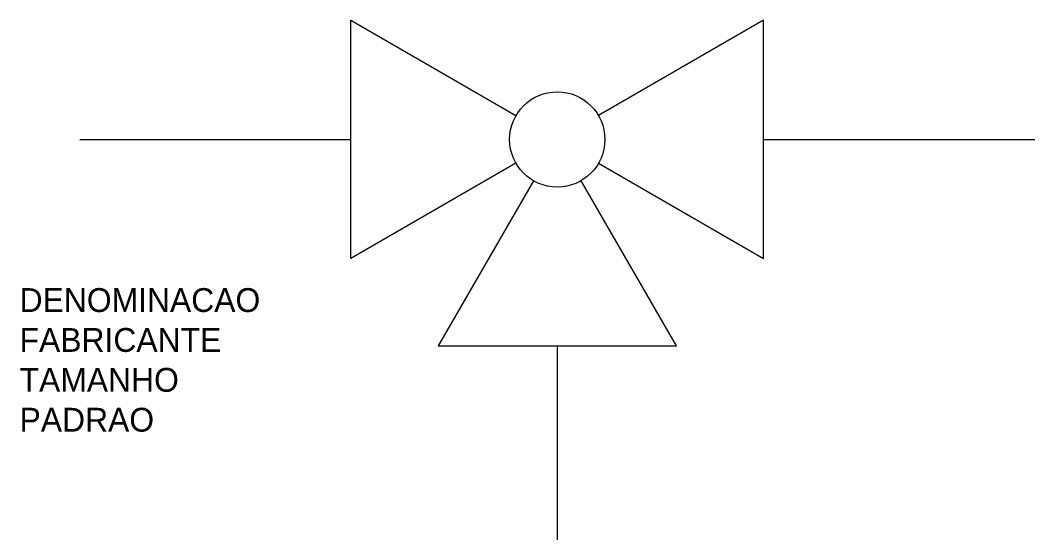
# Model space of a CAD drawing. Extents: x 82 to 294, y 99 to 208.
import ezdxf

# ---------------------------------------------------------------- set-up
doc = ezdxf.new("R2010")
doc.units = 0
doc.layers.add('TUPY', color=3, linetype='CONTINUOUS')

msp = doc.modelspace()

# ---------------------------------------------------------------- linework, layer by layer
at = {"layer": 'TUPY', "color": 0}
for p, q in [((150.97, 158.02), (150.97, 208.02)), ((150.97, 208.02), (185.61, 188.02)), ((237.58, 208.02), (202.93, 188.02)), ((237.58, 158.02), (237.58, 208.02)), ((94.06, 183.02), (150.97, 183.02)), ((237.58, 183.02), (294.49, 183.02)), ((185.61, 178.02), (150.97, 158.02)), ((202.93, 178.02), (237.58, 158.02)), ((189.27, 174.36), (169.27, 139.72)), ((219.27, 139.72), (199.27, 174.36)), ((169.27, 139.72), (219.27, 139.72)), ((194.27, 139.72), (194.27, 99.05))]:
    msp.add_line(p, q, dxfattribs=at)
msp.add_circle((194.27, 183.02), 10, dxfattribs=at)

# ---------------------------------------------------------------- texts
at = {"layer": 'TUPY', "color": 0, "flags": 1}
for tag, p, s in [('DENOMINACAO', (81.41, 146.83), 'TORNEIRA DE 3 VIAS'), ('FABRICANTE', (81.41, 138.46), ''), ('TAMANHO', (81.41, 130.09), ''), ('PADRAO', (81.41, 121.72), '')]:
    msp.add_attdef(tag, p, s, height=5, dxfattribs=at)

doc.saveas('drawing.dxf')
